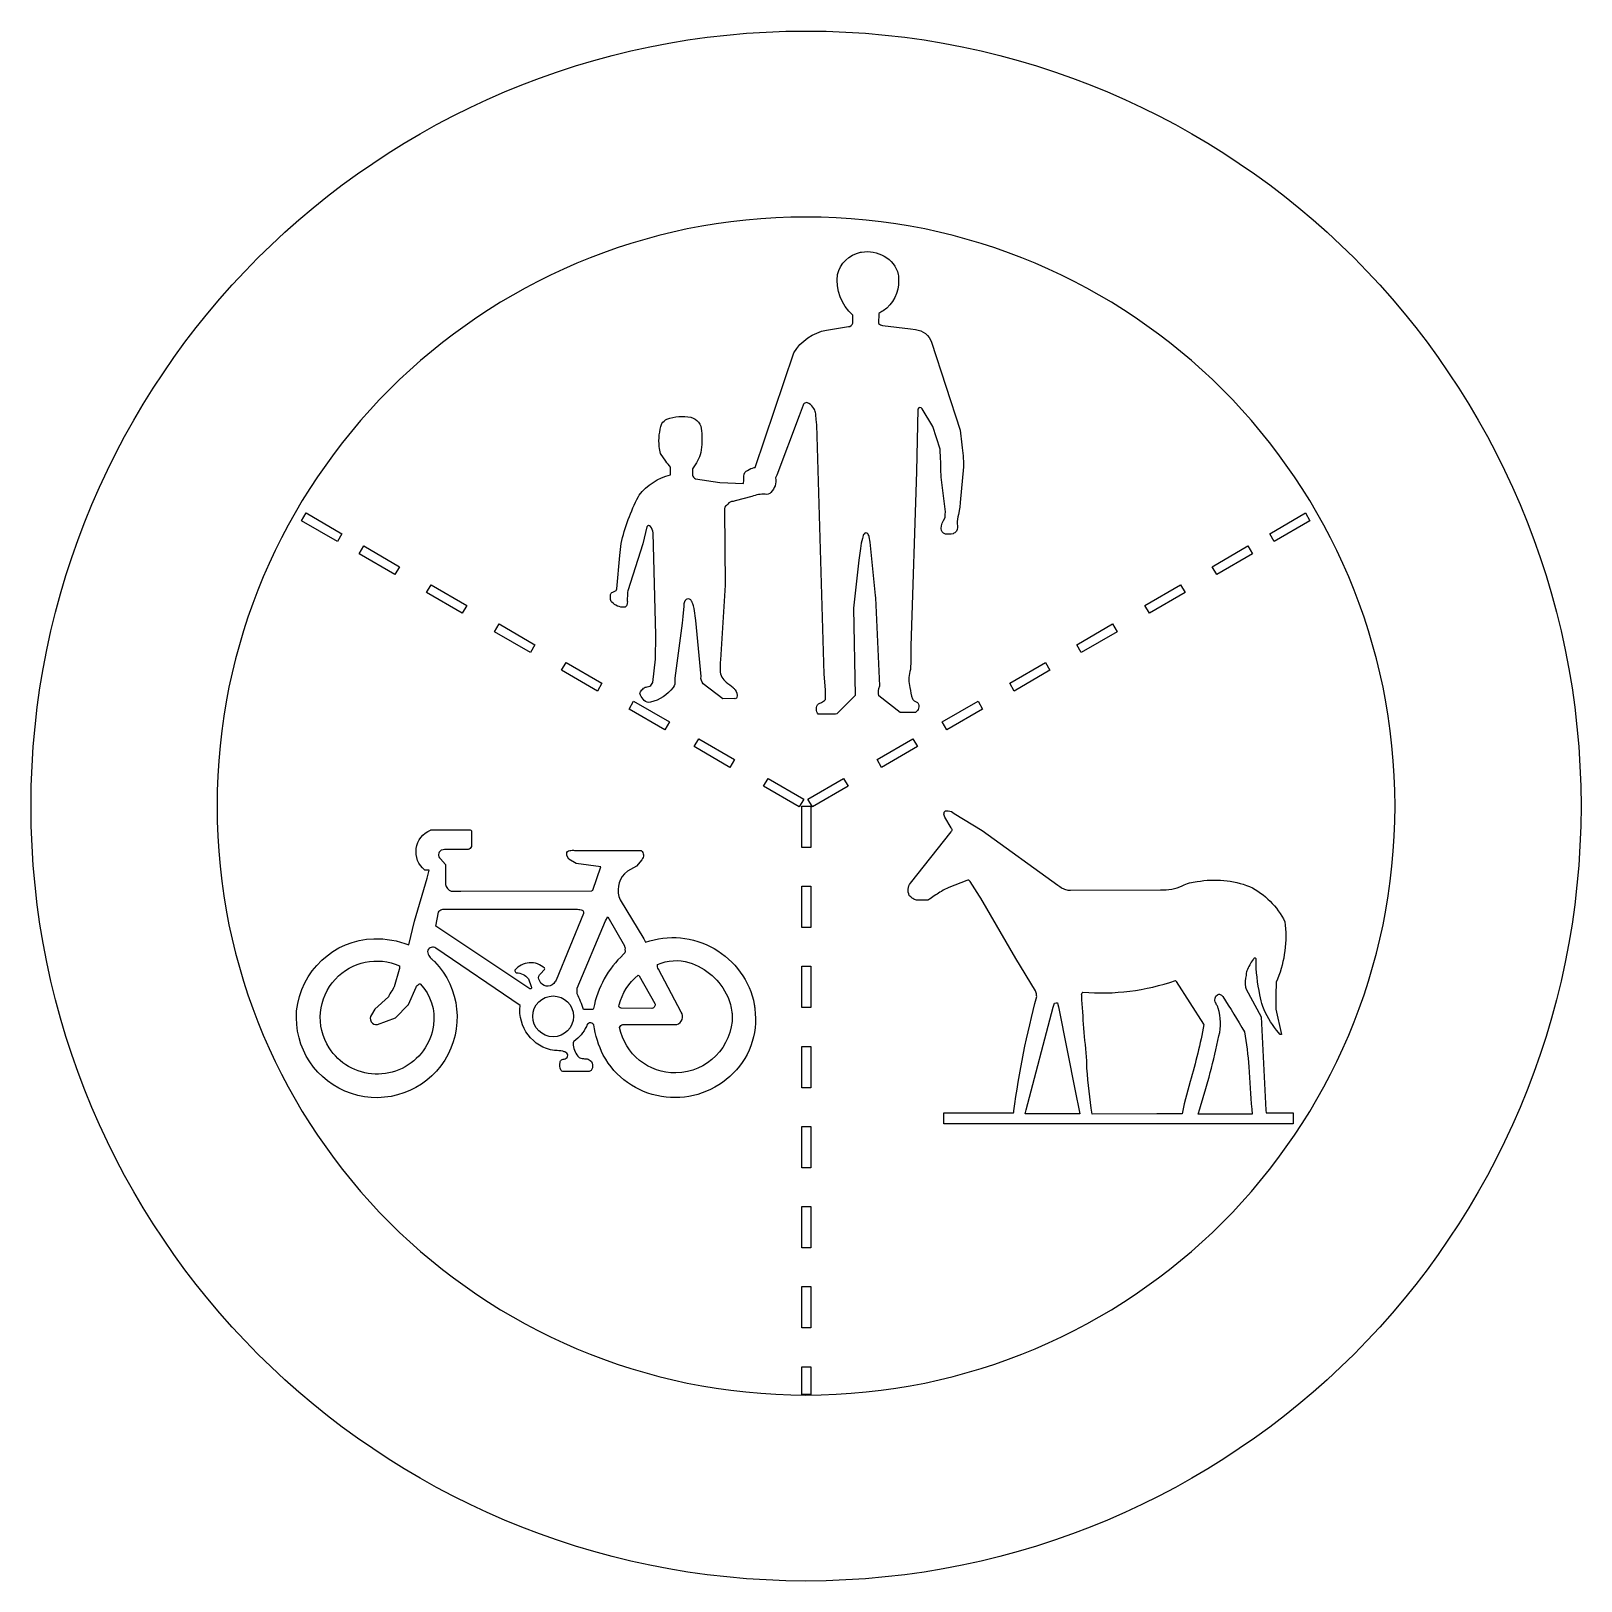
# Model space of a CAD drawing. Extents: x -550 to 750, y 150 to 750.
# Drawn here: x 150 to 750, y 150 to 750 of the extents above; entities that cross this region are included whole.
import ezdxf

# ---------------------------------------------------------------- set-up
doc = ezdxf.new("R2010")
doc.units = 0
doc.header["$MEASUREMENT"] = 0

msp = doc.modelspace()

# ---------------------------------------------------------------- linework, layer by layer
for points in [[(150, 450, -1), (750, 450, -1)], [(222, 450, 1), (678, 450, 1)], [(391.789, 506.778), (391.911, 516.179), (390.795, 555.69, 0.143935), (389.761, 558.242, 0.592622), (388.351, 558.013), (386.813, 551.504), (381.01, 533.251, 0.14608), (380.846, 532.204), (380.814, 529.37, -0.147145), (380.603, 527.819, -0.3729), (379.595, 526.938, -0.225), (374.885, 528.937, -0.272637), (374.298, 530.327), (374.291, 531.329, -0.175365), (374.597, 532.331, -0.0985007), (375.241, 532.778), (376.467, 533.48, 0.331256), (376.747, 534.036), (377.891, 546.978), (378.407, 551.573, -0.0592212), (385.103, 569.774), (385.356, 570.344, -0.158557), (397.521, 578.257), (397.61, 581.122, -0.0226185), (395.722, 583.478), (393.698, 586.419, -0.0518523), (393.176, 589.132, -0.101026), (394.14, 598.022, -0.0934828), (396.13, 599.803, -0.134509), (405.397, 600.472, -0.353554), (409.538, 595.195, -0.0639064), (409.29, 586.834, -0.0917), (406.117, 580.567), (406.099, 578.084, 0.1954), (407.177, 576.597), (416.623, 575.219), (425.87, 574.805), (425.946, 576.088), (425.966, 577.72, -0.337781), (427.402, 579.935, -0.0887862), (429.884, 581.02, 0.0803243), (430.261, 581.052), (445.272, 625.407, -0.217653), (457.99, 634.222), (466.421, 635.555, 0.350242), (468.093, 636.959), (468.074, 640.035, -0.241009), (462.132, 655.709, -0.281276), (471.106, 664.337, -0.0074436), (471.527, 664.4, -0.176866), (480.276, 662.825, -0.217771), (485.701, 655.754, -0.0353877), (485.86, 653.488, -0.260594), (479.849, 641.636, 0.0112983), (478.145, 640.621), (478.094, 636.774, 0.215498), (479.639, 636.001), (490.481, 634.692), (492.44, 634.418, -0.282096), (498.606, 629.537), (509.672, 595.526), (510.361, 589.744, -0.0264528), (510.974, 581.326), (509.71, 567.445), (509.507, 565.671), (509.404, 565.065), (509.015, 562.851, 0.10888), (508.574, 559.199, -0.182759), (508.203, 556.36, -0.136173), (506.915, 555.39, -0.0970185), (504.26, 555.28, -0.0798362), (503.768, 555.307, -0.332749), (502.345, 557.382, -0.170805), (503.793, 561.395, 0.0260029), (503.935, 562.799), (503.953, 563.91), (503.635, 566.986), (502.44, 576.311, -0.0195054), (502.128, 584.428), (501.981, 588.181), (499.084, 596.931), (494.961, 603.747, 0.64316), (493.327, 603.67), (492.734, 579.526), (490.558, 511.865, -0.0302656), (490.405, 502.86, -0.0330809), (490.2, 502.087, 0.129613), (490.207, 495.864, 0.0371715), (491.209, 491.486, 0.170951), (491.93, 490.707, 0.0087931), (492.965, 490.159, -0.0529163), (493.327, 489.93, -0.380605), (492.345, 486.196), (486.435, 486.151), (478.189, 492.609, -0.184591), (478.618, 496.464), (476.983, 530.551), (476.895, 531.521), (474.858, 552.097), (474.487, 554.14, 0.156821), (473.907, 555.307, 0.591766), (472.484, 555.274, 0.0936808), (472.172, 554.789), (471.941, 554.005), (471.826, 553.57), (471.381, 551.701), (471.042, 549.659), (470.436, 545.107), (468.444, 526.595), (468.993, 492.789), (462.668, 486.426, -0.267604), (460.862, 485.494), (454.742, 485.526, -0.376357), (454.794, 489.56, 0.0214724), (456.013, 490.057, 0.109245), (457.518, 491.173), (457.506, 494.971), (457.071, 501.02), (454.148, 597.536), (453.996, 599.573), (453.817, 601.372, 0.0722623), (453.39, 603.198, 0.0333871), (453.076, 603.842, 0.138982), (451.155, 605.795, 0.529571), (448.928, 605.201), (447.377, 600.996), (438.749, 578.11), (438.181, 577.006, -0.248706), (436.432, 571.396, -0.324385), (434.186, 570.764, 0.0929178), (429.086, 569.851), (422.628, 568.084), (421.792, 567.911, 0.252413), (419.775, 566.864, 0.0117766), (419.227, 566.322, 0.315098), (418.46, 564.746), (418.729, 535.46), (416.93, 506.523, 0.0324941), (416.726, 502.406, 0.227063), (419.105, 497.972, -0.0134996), (421.785, 495.847, -0.0560458), (422.533, 495.028, -0.263308), (423.183, 492.029, -0.386302), (422.258, 491.551), (417.79, 491.525), (410.202, 497.352, -0.216394), (409.373, 500.09), (407.368, 521.744), (406.686, 526.491), (406.437, 527.506, 0.0296272), (405.786, 529.102, 0.0387162), (405.69, 529.339, 0.410358), (403.808, 530.035, 0.183245), (403.028, 529.229, 0.0190259), (402.951, 529.096, 0.0994883), (402.652, 527.38), (402.339, 523.378), (402.046, 520.838), (399.231, 499.534, 0.0205491), (399.257, 498.481, -0.220294), (398.518, 495.929, -0.182525), (389.869, 490.159, -0.267855), (387.399, 490.888, -0.0696574), (385.88, 492.922, -0.270253), (385.931, 494.244, -0.0980584), (387.125, 495.551, -0.171347), (388.548, 496.107, 0.0412922), (389.518, 496.407, 0.219149), (390.654, 497.83)], [(506.581, 331.269), (506.922, 331.266), (529.674, 331.251), (530.353, 331.251), (530.395, 331.559, 0.0195537), (530.439, 331.951, -0.0296568), (539.291, 376.32, 0.0243768), (539.261, 376.894, 0.0546257), (538.824, 378.469), (531.204, 391.011), (517.702, 414.273), (517.174, 415.062), (513.574, 420.741, 0.456258), (512.199, 421.191), (505.272, 418.431, 0.0405786), (502.415, 416.945, 0.0221792), (498.066, 414.122, -0.206797), (496.779, 413.546), (493.096, 413.54, -0.150749), (491.721, 413.976, -0.0592775), (490.53, 414.832, -0.0459717), (489.982, 415.408, -0.277639), (490.471, 420.137), (506.226, 440.039, 0.0182163), (506.515, 440.413, 0.196615), (506.584, 440.77, 0.1009), (506.418, 441.124, 0.0066414), (506.139, 441.486), (503.77, 445.63, -0.165183), (503.431, 447.251, -0.482784), (504.382, 448.116, -0.0550679), (505.022, 448.159, -0.15275), (507.38, 447.107), (518.19, 440.525), (547.439, 419.416, 0.0087465), (549.172, 418.188, 0.04702), (550.457, 417.682, 0.116105), (552.357, 417.478), (587.26, 417.533, 0.117266), (595.67, 419.142, -0.0967426), (601.368, 420.747), (601.448, 420.754, -0.137053), (621.711, 418.835, -0.163573), (635.366, 405.224, -0.127601), (632.525, 383.027), (631.987, 381.788, 0.0083616), (631.957, 381.64), (631.916, 376.847), (631.921, 371.473), (631.898, 371.371), (634.105, 361.514), (633.712, 361.514), (633.525, 361.525), (632.109, 363.221, -0.0639216), (626.81, 372.349, -0.0153446), (625.703, 376.918, -0.053935), (624.219, 390.546), (624.227, 390.714, 0.189437), (624.156, 390.908, 0.42512), (623.338, 390.918, 0.012394), (623.067, 390.608, 0.0473697), (620.646, 386.191, 0.057558), (620.327, 384.448, 0.10898), (620.131, 379.868, 0.154845), (620.433, 379.037), (626.216, 368.446), (628.055, 332.198), (628.106, 331.188), (628.26, 331.19), (628.467, 331.191), (638.566, 331.165), (638.566, 327.203), (638.566, 326.965), (637.966, 326.966), (503.927, 326.995), (503.725, 326.996), (503.304, 326.996), (503.304, 331.27), (504.001, 331.27)], [(339.356, 372.785), (306.659, 394.978, 0.464604), (303.629, 394.193, 0.232535), (303.958, 392.126, 0.117011), (305.239, 390.651, -0.0113564), (306.196, 389.79, -1.54866), (252.827, 370.681, -0.375712), (282.725, 398.637, -0.100307), (296.307, 396.233), (298.506, 405.387), (303.414, 422.019), (304.103, 425.219), (302.388, 425.208, -0.563662), (304.616, 440.682), (304.823, 440.729), (319.992, 440.723, -0.273298), (320.506, 440.364), (320.517, 434.37, -0.268535), (319.179, 433.153, -0.0107742), (318.897, 433.101), (310.321, 433.101), (310.05, 433.104, 0.0386412), (308.934, 432.92, 0.0375597), (308.716, 432.844, 0.499668), (308.479, 429.559), (310.514, 427.301), (310.411, 419.627, 0.197814), (312.642, 417.002), (314.811, 416.997, -0.0189911), (315.847, 416.993), (316.428, 416.993), (367.034, 417.134, 0.0881501), (367.502, 417.397), (370.537, 426.478), (360.993, 427.73), (358.241, 429.468), (357.424, 430.793, -0.0815285), (357.371, 431.617, -0.165745), (357.688, 432.341, -0.147172), (358.544, 432.77, -0.0625919), (360.437, 432.826), (386.209, 432.797, -0.431013), (386.39, 429.218), (384.421, 426.667), (380.865, 424.802), (379.743, 423.787, 0.292791), (378.026, 413.614), (387.168, 398.609), (387.872, 397.287, -0.45574), (429.998, 373.16, -0.0093888), (430.17, 371.475, -0.252575), (420.492, 345.286, -0.484784), (371.542, 353.527, -0.0757606), (367.813, 365.334, 0.713087), (365.017, 364.689, -0.122075), (360.147, 358.858, 0.0157549), (359.983, 358.659, 0.173107), (359.814, 358.07, 0.131385), (361.619, 353.119, 0.193704), (362.878, 352.355, 0.0249172), (364.783, 352.123, -0.136766), (366.475, 351.547, -0.25243), (367.364, 349.209, -0.0692408), (367.146, 348.126, -0.202659), (366.331, 347.361, -0.029116), (365.712, 347.188), (356.343, 347.17, -0.0636795), (355.503, 347.394, -0.189261), (355.07, 347.825, -0.133261), (354.781, 350.764, -0.170738), (355.346, 351.74, -0.142053), (356.018, 351.992, 0.0902841), (356.746, 352.168, 0.8201), (356.631, 354.791, 0.0224364), (356.405, 354.888, 0.0230902), (355.885, 355.074, 0.0507591), (352.869, 355.321), (352.62, 355.336, -0.405461)], [(306.772, 403.437), (307.772, 408.852, -0.11774), (308.289, 409.572, -0.148207), (309.799, 410.092, -0.0065309), (310.518, 410.107), (361.603, 410.039, -0.049421), (363.343, 409.622, -0.333114), (363.926, 408.758, -0.0259291), (363.898, 408.41), (353.258, 382.551, -0.015853), (352.826, 381.905, -0.548239), (347.372, 381.474), (346.546, 382.925, -0.305185), (347.234, 385.063), (348.829, 386.654, 0.0878823), (348.81, 387.167, 0.438599), (337.261, 386.405, 0.135068), (337.407, 385.886, 0.0927654), (337.842, 385.464, -0.21998), (342.581, 383.102), (343.613, 380.122, -0.790509), (343.12, 379.238)], [(373.314, 407.071), (379.685, 395.914, -0.025978), (379.875, 395.38, -0.150418), (379.929, 394.47, -0.0138258), (379.929, 393.102, 0.0054034), (379.363, 392.603, 0.158219), (367.746, 371.656), (367.575, 371.324, -0.0381732), (367.353, 371.246), (365.72, 371.199, -0.0120938), (363.848, 371.235, 0.0322861), (361.456, 377.308), (361.456, 379.525), (372.342, 405.568)], [(379.06, 365.445), (399.97, 365.434, 0.497363), (401.706, 370.246), (392.856, 386.801, -0.102123), (392.479, 388.675, -0.170614), (404.689, 389.444, -0.212926), (419.717, 376.152, -0.0714278), (421.299, 370.145, 0.0073495), (421.39, 369.75, -0.0538148), (421.476, 368.887, -0.410522), (399.656, 346.653, -0.359479), (377.856, 364.261, -0.195618)], [(292.609, 388.156, -0.0718483), (292.577, 386.727), (290.542, 380.034, -0.0177203), (290.365, 379.552, -0.0166877), (288.963, 377.334, 0.0323031), (288.373, 376.156), (283.034, 371.306), (281.788, 369.187, 0.665475), (284.106, 365.384), (291.036, 368.034), (295.993, 372.997, 0.0727442), (296.188, 373.122), (299.07, 379.922, -0.151995), (300.136, 381.055, -0.130909), (300.671, 381.154, -0.233523), (305.778, 365.151, -0.532233), (272.962, 349.185, -0.122258), (265.429, 356.352, -0.344365), (267.841, 383.02, -0.318891)], [(385.044, 384.476, -0.103143), (385.481, 384.218), (391.452, 373.598, -0.515033), (390.329, 371.672), (378.424, 371.729, -0.550543), (377.678, 372.988, -0.165853)], [(592.969, 382.414, -0.0308019), (593.255, 382.111), (603.905, 365.523, -0.0653361), (604.023, 365.401, -0.0277235), (598.668, 343.297), (596.431, 334.687), (595.628, 330.794), (595.273, 330.793), (585.819, 330.785), (560.768, 330.767, -0.0239897), (558.774, 348.478), (558.773, 351.302, -0.0129191), (556.73, 376.606, -0.378215), (557.193, 377.906, 0.102384)], [(344.213, 368.573, -1), (360.031, 368.573, -1)], [(545.66, 372.111), (546.187, 373.713, -0.0671401), (547.378, 373.849), (547.528, 373.153), (547.681, 372.261), (554.327, 339.037), (555.71, 332.128), (555.961, 330.874), (555.784, 330.873), (534.891, 330.847), (535.004, 331.372), (535.206, 332.337)], [(609.863, 361.005, 0.130672), (609.544, 371.7, 0.0881954), (609.15, 372.75, -0.0272856), (608.43, 374.119, -0.340998), (609.239, 376.958, -0.262273), (610.304, 377.052, -0.0984103), (611.304, 376.31, -0.008674), (619.743, 362.547, -0.0169307), (621.478, 349.056, 0.0096856), (622.553, 332.603), (622.723, 330.759), (618.958, 330.756), (607.522, 330.746), (601.772, 330.74), (602.42, 332.798, 0.023588)]]:
    msp.add_lwpolyline(points, format="xyb", close=True)
for points in [[(268.613, 552.37), (254.771, 560.396), (256.525, 563.427), (270.367, 555.401)], [(631.25, 552.37), (629.496, 555.401), (643.338, 563.427), (645.093, 560.396)], [(290.894, 539.591), (277.051, 547.617), (278.806, 550.648), (292.648, 542.621)], [(608.97, 539.591), (607.216, 542.621), (621.058, 550.648), (622.812, 547.617)], [(316.939, 524.604), (303.097, 532.631), (304.851, 535.661), (318.693, 527.635)], [(582.924, 524.604), (581.171, 527.635), (595.012, 535.661), (596.767, 532.631)], [(343.309, 509.417), (329.466, 517.444), (331.221, 520.474), (345.063, 512.448)], [(556.554, 509.417), (554.801, 512.448), (568.642, 520.474), (570.397, 517.444)], [(369.258, 494.502), (355.416, 502.529), (357.17, 505.56), (371.012, 497.533)], [(530.605, 494.502), (528.851, 497.533), (542.693, 505.56), (544.448, 502.529)], [(395.371, 479.494), (381.528, 487.52), (383.283, 490.551), (397.124, 482.525)], [(504.493, 479.494), (502.739, 482.525), (516.581, 490.551), (518.336, 487.52)], [(420.577, 464.966), (406.735, 472.992), (408.49, 476.023), (422.331, 467.997)], [(479.286, 464.966), (477.532, 467.997), (491.374, 476.023), (493.129, 472.992)], [(447.403, 449.615), (433.56, 457.641), (435.315, 460.672), (449.156, 452.646)], [(452.461, 449.615), (450.707, 452.646), (464.549, 460.672), (466.304, 457.641)], [(448.358, 433.95), (448.358, 449.95), (451.858, 449.95), (451.858, 433.95)], [(448.358, 402.95), (448.358, 418.95), (451.858, 418.95), (451.858, 402.95)], [(448.358, 371.95), (448.358, 387.95), (451.858, 387.95), (451.858, 371.95)], [(448.358, 340.95), (448.358, 356.95), (451.858, 356.95), (451.858, 340.95)], [(448.358, 309.95), (448.358, 325.95), (451.858, 325.95), (451.858, 309.95)], [(448.358, 278.95), (448.358, 294.95), (451.858, 294.95), (451.858, 278.95)], [(448.358, 247.95), (448.358, 263.95), (451.858, 263.95), (451.858, 247.95)], [(448.36, 222.137), (448.36, 232.951), (451.86, 232.951), (451.86, 222.137)]]:
    msp.add_lwpolyline(points, close=True)

doc.saveas('drawing.dxf')
